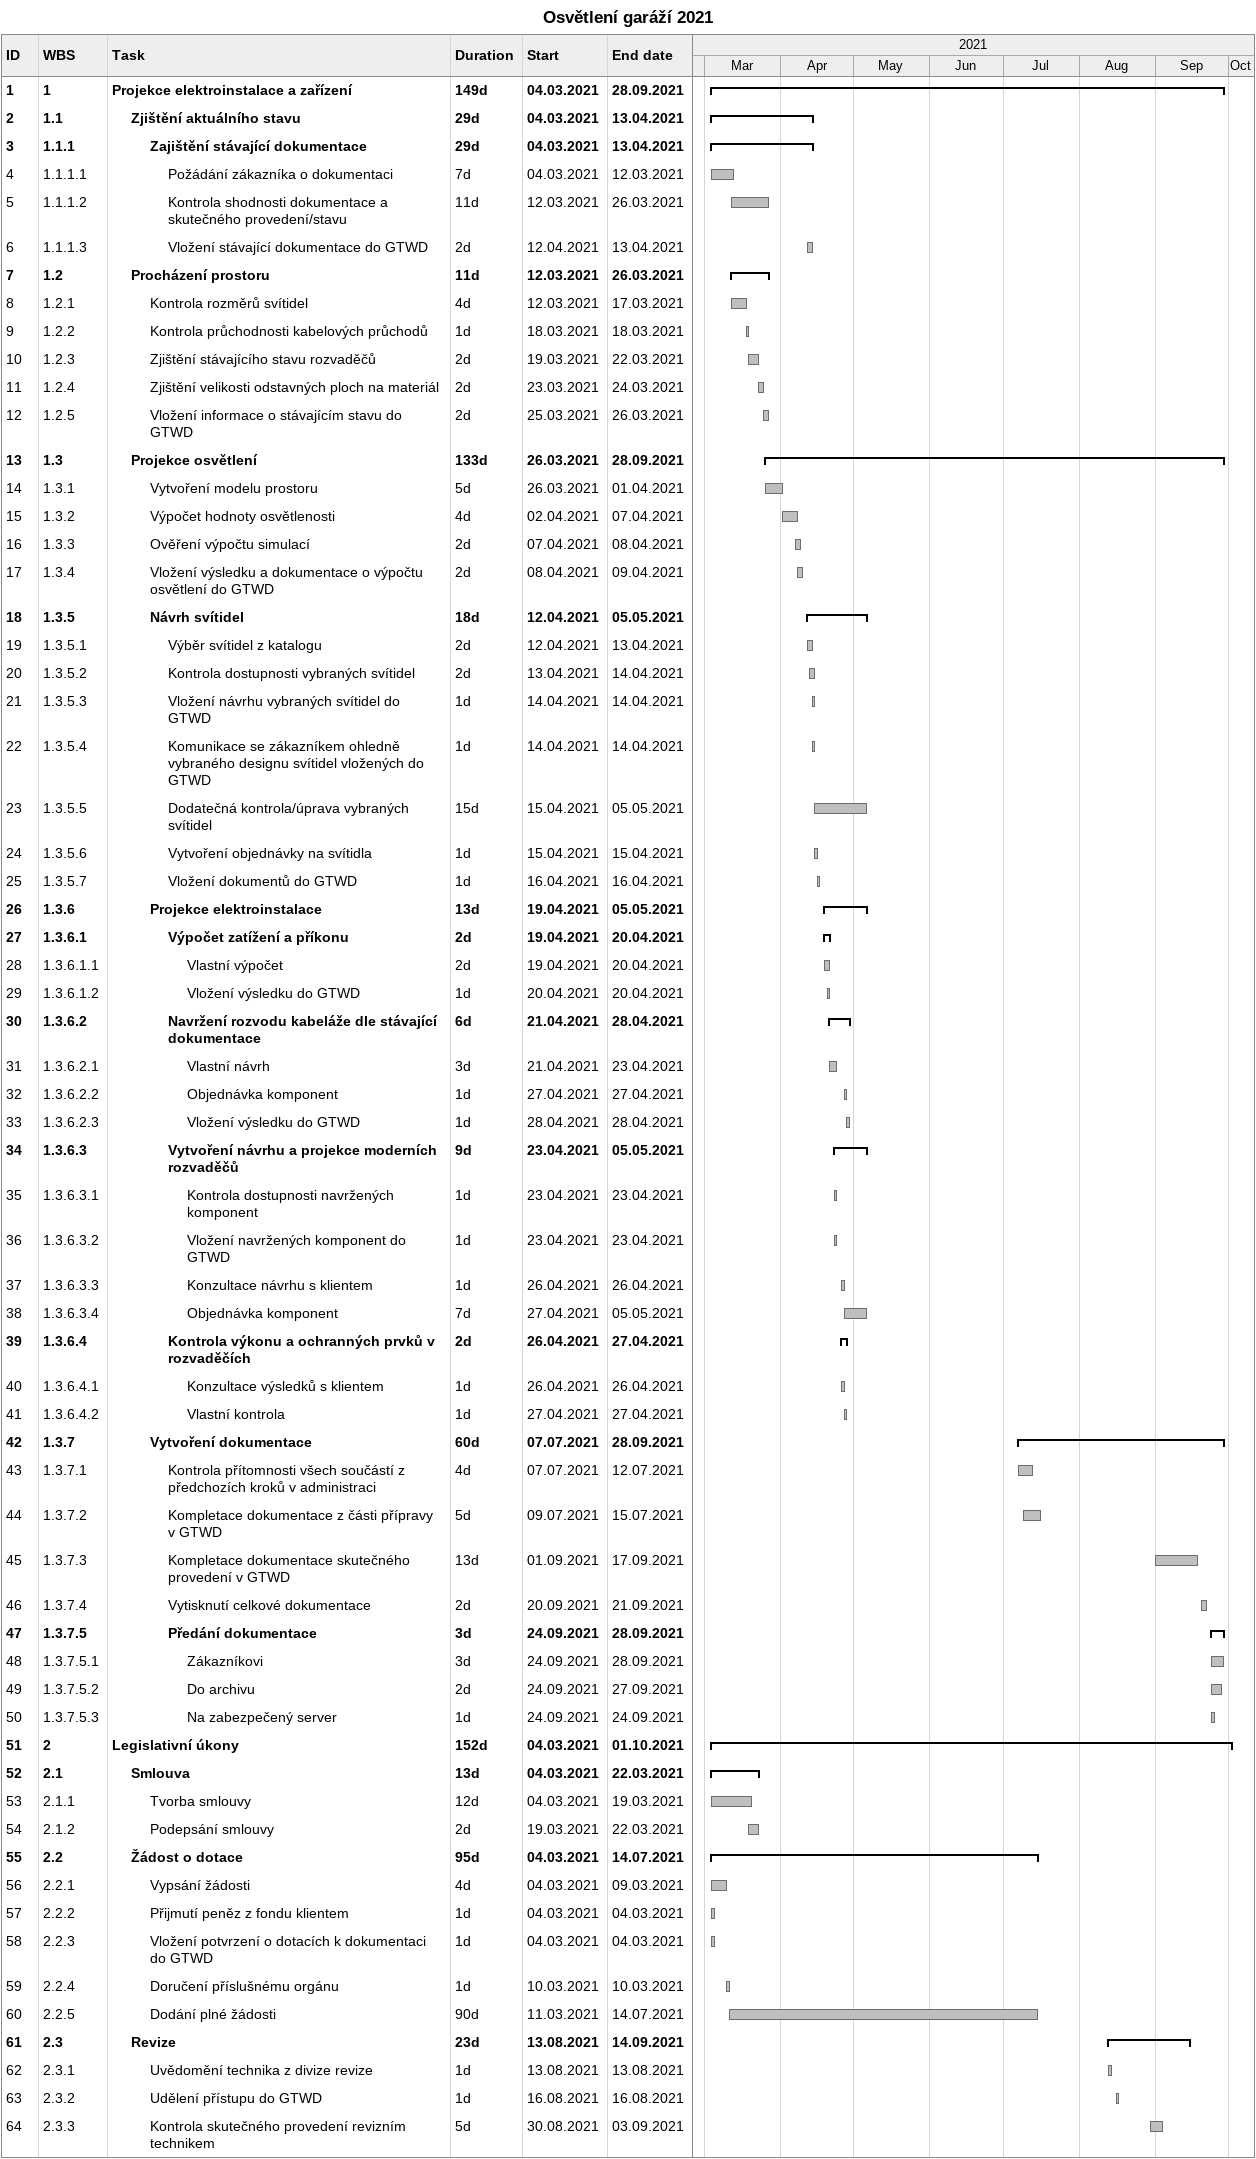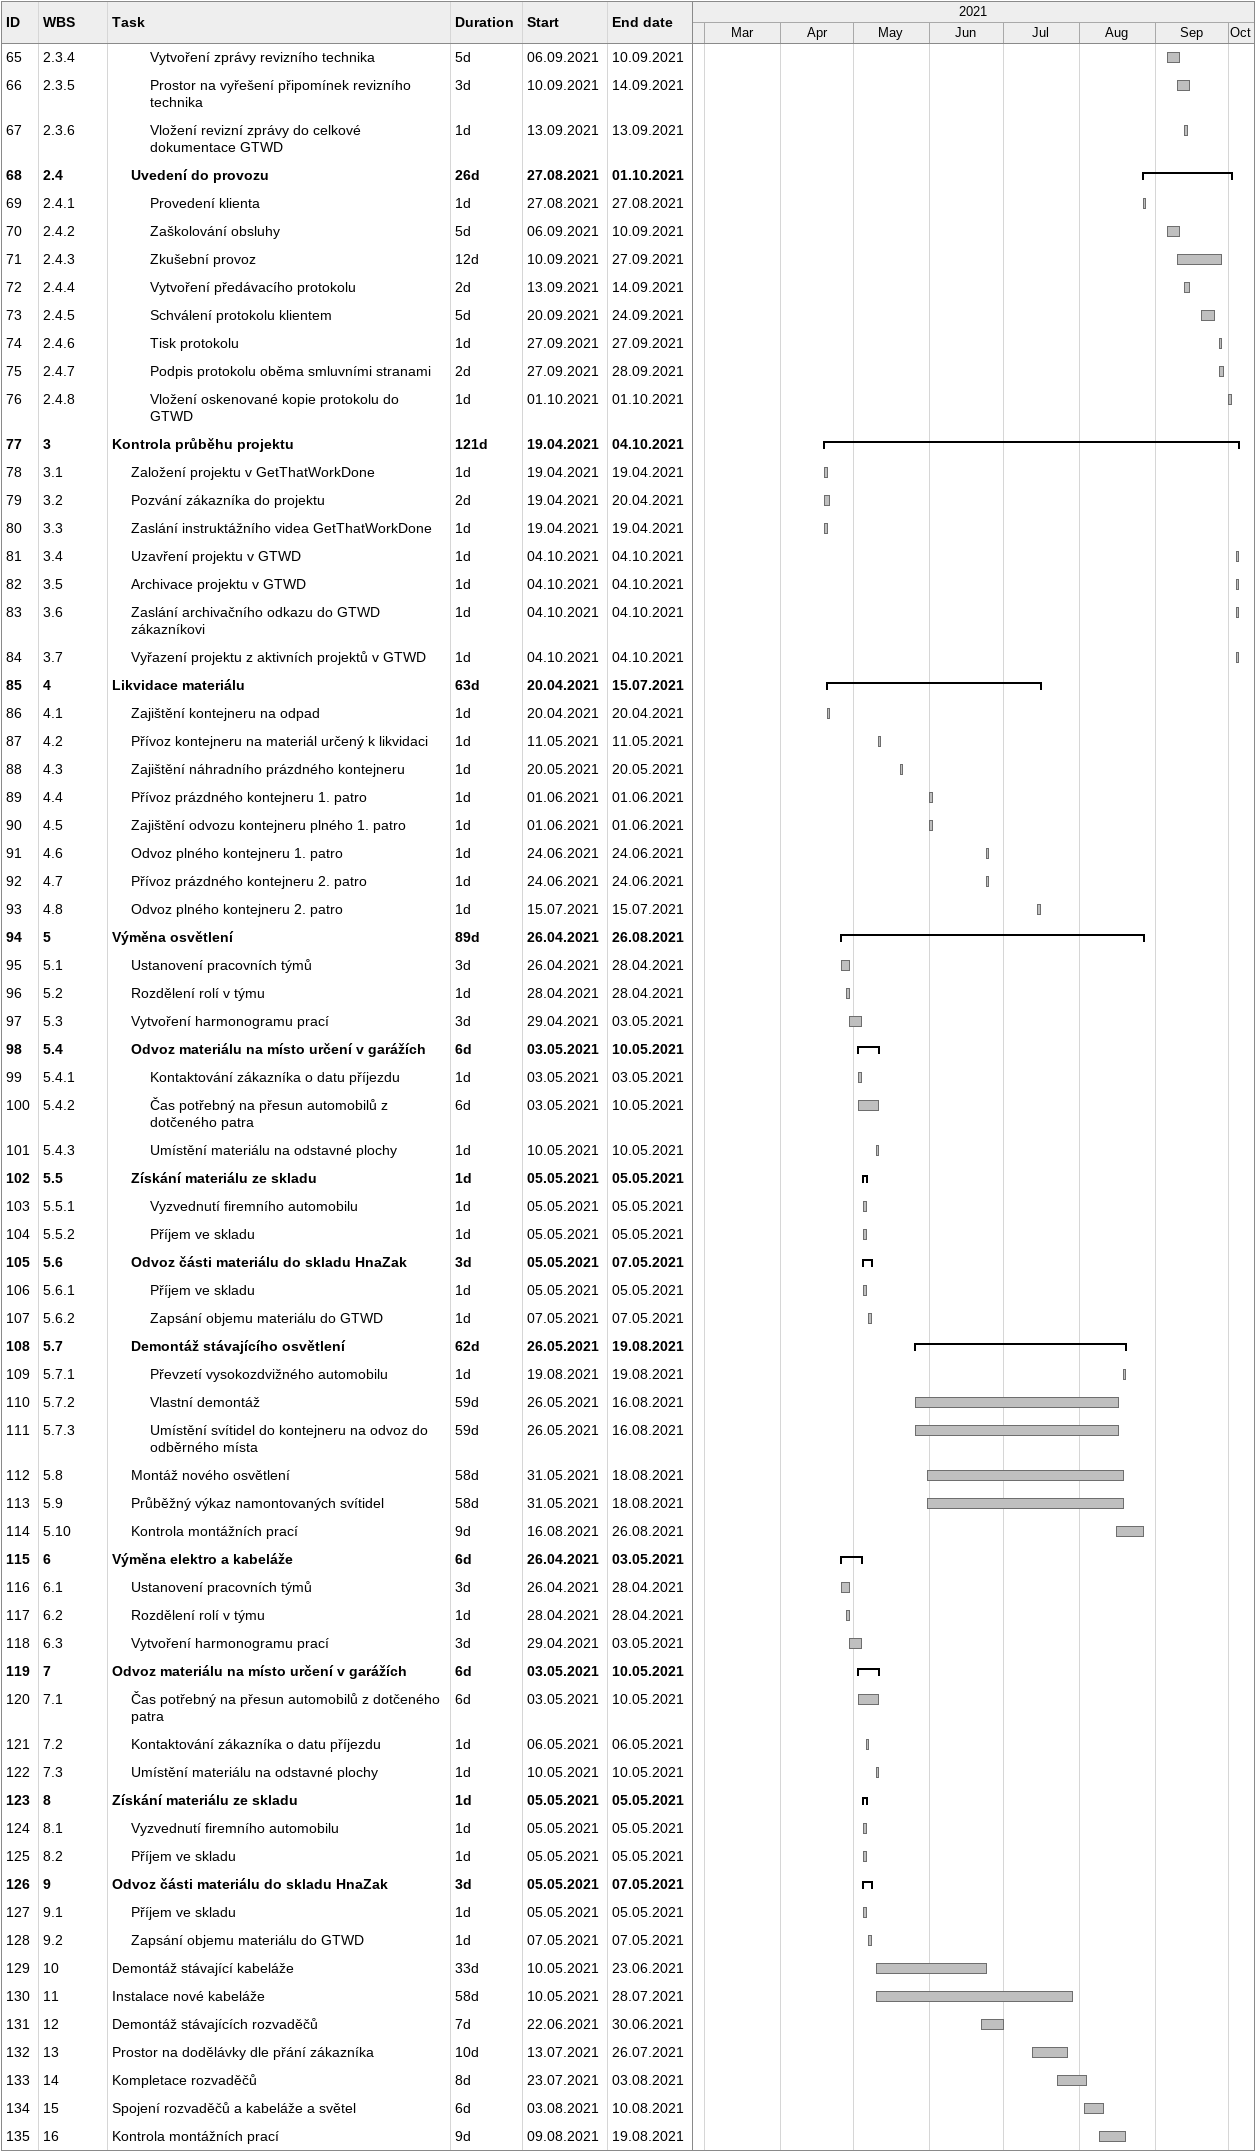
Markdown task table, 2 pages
Osvětlení garáží 2021

| ID | WBS | Task | Duration | Start | Finish |
|---|---|---|---|---|---|
| 1 | 1 | **Projekce elektroinstalace a zařízení** | 149d | 2021-03-04 | 2021-09-28 |
| 2 | 1.1 | **Zjištění aktuálního stavu** | 29d | 2021-03-04 | 2021-04-13 |
| 3 | 1.1.1 | **Zajištění stávající dokumentace** | 29d | 2021-03-04 | 2021-04-13 |
| 4 | 1.1.1.1 | Požádání zákazníka o dokumentaci | 7d | 2021-03-04 | 2021-03-12 |
| 5 | 1.1.1.2 | Kontrola shodnosti dokumentace a skutečného provedení/stavu | 11d | 2021-03-12 | 2021-03-26 |
| 6 | 1.1.1.3 | Vložení stávající dokumentace do GTWD | 2d | 2021-04-12 | 2021-04-13 |
| 7 | 1.2 | **Procházení prostoru** | 11d | 2021-03-12 | 2021-03-26 |
| 8 | 1.2.1 | Kontrola rozměrů svítidel | 4d | 2021-03-12 | 2021-03-17 |
| 9 | 1.2.2 | Kontrola průchodnosti kabelových průchodů | 1d | 2021-03-18 | 2021-03-18 |
| 10 | 1.2.3 | Zjištění stávajícího stavu rozvaděčů | 2d | 2021-03-19 | 2021-03-22 |
| 11 | 1.2.4 | Zjištění velikosti odstavných ploch na materiál | 2d | 2021-03-23 | 2021-03-24 |
| 12 | 1.2.5 | Vložení informace o stávajícím stavu do GTWD | 2d | 2021-03-25 | 2021-03-26 |
| 13 | 1.3 | **Projekce osvětlení** | 133d | 2021-03-26 | 2021-09-28 |
| 14 | 1.3.1 | Vytvoření modelu prostoru | 5d | 2021-03-26 | 2021-04-01 |
| 15 | 1.3.2 | Výpočet hodnoty osvětlenosti | 4d | 2021-04-02 | 2021-04-07 |
| 16 | 1.3.3 | Ověření výpočtu simulací | 2d | 2021-04-07 | 2021-04-08 |
| 17 | 1.3.4 | Vložení výsledku a dokumentace o výpočtu osvětlení do GTWD | 2d | 2021-04-08 | 2021-04-09 |
| 18 | 1.3.5 | **Návrh svítidel** | 18d | 2021-04-12 | 2021-05-05 |
| 19 | 1.3.5.1 | Výběr svítidel z katalogu | 2d | 2021-04-12 | 2021-04-13 |
| 20 | 1.3.5.2 | Kontrola dostupnosti vybraných svítidel | 2d | 2021-04-13 | 2021-04-14 |
| 21 | 1.3.5.3 | Vložení návrhu vybraných svítidel do GTWD | 1d | 2021-04-14 | 2021-04-14 |
| 22 | 1.3.5.4 | Komunikace se zákazníkem ohledně vybraného designu svítidel vložených do GTWD | 1d | 2021-04-14 | 2021-04-14 |
| 23 | 1.3.5.5 | Dodatečná kontrola/úprava vybraných svítidel | 15d | 2021-04-15 | 2021-05-05 |
| 24 | 1.3.5.6 | Vytvoření objednávky na svítidla | 1d | 2021-04-15 | 2021-04-15 |
| 25 | 1.3.5.7 | Vložení dokumentů do GTWD | 1d | 2021-04-16 | 2021-04-16 |
| 26 | 1.3.6 | **Projekce elektroinstalace** | 13d | 2021-04-19 | 2021-05-05 |
| 27 | 1.3.6.1 | **Výpočet zatížení a příkonu** | 2d | 2021-04-19 | 2021-04-20 |
| 28 | 1.3.6.1.1 | Vlastní výpočet | 2d | 2021-04-19 | 2021-04-20 |
| 29 | 1.3.6.1.2 | Vložení výsledku do GTWD | 1d | 2021-04-20 | 2021-04-20 |
| 30 | 1.3.6.2 | **Navržení rozvodu kabeláže dle stávající dokumentace** | 6d | 2021-04-21 | 2021-04-28 |
| 31 | 1.3.6.2.1 | Vlastní návrh | 3d | 2021-04-21 | 2021-04-23 |
| 32 | 1.3.6.2.2 | Objednávka komponent | 1d | 2021-04-27 | 2021-04-27 |
| 33 | 1.3.6.2.3 | Vložení výsledku do GTWD | 1d | 2021-04-28 | 2021-04-28 |
| 34 | 1.3.6.3 | **Vytvoření návrhu a projekce moderních rozvaděčů** | 9d | 2021-04-23 | 2021-05-05 |
| 35 | 1.3.6.3.1 | Kontrola dostupnosti navržených komponent | 1d | 2021-04-23 | 2021-04-23 |
| 36 | 1.3.6.3.2 | Vložení navržených komponent do GTWD | 1d | 2021-04-23 | 2021-04-23 |
| 37 | 1.3.6.3.3 | Konzultace návrhu s klientem | 1d | 2021-04-26 | 2021-04-26 |
| 38 | 1.3.6.3.4 | Objednávka komponent | 7d | 2021-04-27 | 2021-05-05 |
| 39 | 1.3.6.4 | **Kontrola výkonu a ochranných prvků v rozvaděčích** | 2d | 2021-04-26 | 2021-04-27 |
| 40 | 1.3.6.4.1 | Konzultace výsledků s klientem | 1d | 2021-04-26 | 2021-04-26 |
| 41 | 1.3.6.4.2 | Vlastní kontrola | 1d | 2021-04-27 | 2021-04-27 |
| 42 | 1.3.7 | **Vytvoření dokumentace** | 60d | 2021-07-07 | 2021-09-28 |
| 43 | 1.3.7.1 | Kontrola přítomnosti všech součástí z předchozích kroků v administraci | 4d | 2021-07-07 | 2021-07-12 |
| 44 | 1.3.7.2 | Kompletace dokumentace z části přípravy v GTWD | 5d | 2021-07-09 | 2021-07-15 |
| 45 | 1.3.7.3 | Kompletace dokumentace skutečného provedení v GTWD | 13d | 2021-09-01 | 2021-09-17 |
| 46 | 1.3.7.4 | Vytisknutí celkové dokumentace | 2d | 2021-09-20 | 2021-09-21 |
| 47 | 1.3.7.5 | **Předání dokumentace** | 3d | 2021-09-24 | 2021-09-28 |
| 48 | 1.3.7.5.1 | Zákazníkovi | 3d | 2021-09-24 | 2021-09-28 |
| 49 | 1.3.7.5.2 | Do archivu | 2d | 2021-09-24 | 2021-09-27 |
| 50 | 1.3.7.5.3 | Na zabezpečený server | 1d | 2021-09-24 | 2021-09-24 |
| 51 | 2 | **Legislativní úkony** | 152d | 2021-03-04 | 2021-10-01 |
| 52 | 2.1 | **Smlouva** | 13d | 2021-03-04 | 2021-03-22 |
| 53 | 2.1.1 | Tvorba smlouvy | 12d | 2021-03-04 | 2021-03-19 |
| 54 | 2.1.2 | Podepsání smlouvy | 2d | 2021-03-19 | 2021-03-22 |
| 55 | 2.2 | **Žádost o dotace** | 95d | 2021-03-04 | 2021-07-14 |
| 56 | 2.2.1 | Vypsání žádosti | 4d | 2021-03-04 | 2021-03-09 |
| 57 | 2.2.2 | Přijmutí peněz z fondu klientem | 1d | 2021-03-04 | 2021-03-04 |
| 58 | 2.2.3 | Vložení potvrzení o dotacích k dokumentaci do GTWD | 1d | 2021-03-04 | 2021-03-04 |
| 59 | 2.2.4 | Doručení příslušnému orgánu | 1d | 2021-03-10 | 2021-03-10 |
| 60 | 2.2.5 | Dodání plné žádosti | 90d | 2021-03-11 | 2021-07-14 |
| 61 | 2.3 | **Revize** | 23d | 2021-08-13 | 2021-09-14 |
| 62 | 2.3.1 | Uvědomění technika z divize revize | 1d | 2021-08-13 | 2021-08-13 |
| 63 | 2.3.2 | Udělení přístupu do GTWD | 1d | 2021-08-16 | 2021-08-16 |
| 64 | 2.3.3 | Kontrola skutečného provedení revizním technikem | 5d | 2021-08-30 | 2021-09-03 |
| 65 | 2.3.4 | Vytvoření zprávy revizního technika | 5d | 2021-09-06 | 2021-09-10 |
| 66 | 2.3.5 | Prostor na vyřešení připomínek revizního technika | 3d | 2021-09-10 | 2021-09-14 |
| 67 | 2.3.6 | Vložení revizní zprávy do celkové dokumentace GTWD | 1d | 2021-09-13 | 2021-09-13 |
| 68 | 2.4 | **Uvedení do provozu** | 26d | 2021-08-27 | 2021-10-01 |
| 69 | 2.4.1 | Provedení klienta | 1d | 2021-08-27 | 2021-08-27 |
| 70 | 2.4.2 | Zaškolování obsluhy | 5d | 2021-09-06 | 2021-09-10 |
| 71 | 2.4.3 | Zkušební provoz | 12d | 2021-09-10 | 2021-09-27 |
| 72 | 2.4.4 | Vytvoření předávacího protokolu | 2d | 2021-09-13 | 2021-09-14 |
| 73 | 2.4.5 | Schválení protokolu klientem | 5d | 2021-09-20 | 2021-09-24 |
| 74 | 2.4.6 | Tisk protokolu | 1d | 2021-09-27 | 2021-09-27 |
| 75 | 2.4.7 | Podpis protokolu oběma smluvními stranami | 2d | 2021-09-27 | 2021-09-28 |
| 76 | 2.4.8 | Vložení oskenované kopie protokolu do GTWD | 1d | 2021-10-01 | 2021-10-01 |
| 77 | 3 | **Kontrola průběhu projektu** | 121d | 2021-04-19 | 2021-10-04 |
| 78 | 3.1 | Založení projektu v GetThatWorkDone | 1d | 2021-04-19 | 2021-04-19 |
| 79 | 3.2 | Pozvání zákazníka do projektu | 2d | 2021-04-19 | 2021-04-20 |
| 80 | 3.3 | Zaslání instruktážního videa GetThatWorkDone | 1d | 2021-04-19 | 2021-04-19 |
| 81 | 3.4 | Uzavření projektu v GTWD | 1d | 2021-10-04 | 2021-10-04 |
| 82 | 3.5 | Archivace projektu v GTWD | 1d | 2021-10-04 | 2021-10-04 |
| 83 | 3.6 | Zaslání archivačního odkazu do GTWD zákazníkovi | 1d | 2021-10-04 | 2021-10-04 |
| 84 | 3.7 | Vyřazení projektu z aktivních projektů v GTWD | 1d | 2021-10-04 | 2021-10-04 |
| 85 | 4 | **Likvidace materiálu** | 63d | 2021-04-20 | 2021-07-15 |
| 86 | 4.1 | Zajištění kontejneru na odpad | 1d | 2021-04-20 | 2021-04-20 |
| 87 | 4.2 | Přívoz kontejneru na materiál určený k likvidaci | 1d | 2021-05-11 | 2021-05-11 |
| 88 | 4.3 | Zajištění náhradního prázdného kontejneru | 1d | 2021-05-20 | 2021-05-20 |
| 89 | 4.4 | Přívoz prázdného kontejneru 1. patro | 1d | 2021-06-01 | 2021-06-01 |
| 90 | 4.5 | Zajištění odvozu kontejneru plného 1. patro | 1d | 2021-06-01 | 2021-06-01 |
| 91 | 4.6 | Odvoz plného kontejneru 1. patro | 1d | 2021-06-24 | 2021-06-24 |
| 92 | 4.7 | Přívoz prázdného kontejneru 2. patro | 1d | 2021-06-24 | 2021-06-24 |
| 93 | 4.8 | Odvoz plného kontejneru 2. patro | 1d | 2021-07-15 | 2021-07-15 |
| 94 | 5 | **Výměna osvětlení** | 89d | 2021-04-26 | 2021-08-26 |
| 95 | 5.1 | Ustanovení pracovních týmů | 3d | 2021-04-26 | 2021-04-28 |
| 96 | 5.2 | Rozdělení rolí v týmu | 1d | 2021-04-28 | 2021-04-28 |
| 97 | 5.3 | Vytvoření harmonogramu prací | 3d | 2021-04-29 | 2021-05-03 |
| 98 | 5.4 | **Odvoz materiálu na místo určení v garážích** | 6d | 2021-05-03 | 2021-05-10 |
| 99 | 5.4.1 | Kontaktování zákazníka o datu příjezdu | 1d | 2021-05-03 | 2021-05-03 |
| 100 | 5.4.2 | Čas potřebný na přesun automobilů z dotčeného patra | 6d | 2021-05-03 | 2021-05-10 |
| 101 | 5.4.3 | Umístění materiálu na odstavné plochy | 1d | 2021-05-10 | 2021-05-10 |
| 102 | 5.5 | **Získání materiálu ze skladu** | 1d | 2021-05-05 | 2021-05-05 |
| 103 | 5.5.1 | Vyzvednutí firemního automobilu | 1d | 2021-05-05 | 2021-05-05 |
| 104 | 5.5.2 | Příjem ve skladu | 1d | 2021-05-05 | 2021-05-05 |
| 105 | 5.6 | **Odvoz části materiálu do skladu HnaZak** | 3d | 2021-05-05 | 2021-05-07 |
| 106 | 5.6.1 | Příjem ve skladu | 1d | 2021-05-05 | 2021-05-05 |
| 107 | 5.6.2 | Zapsání objemu materiálu do GTWD | 1d | 2021-05-07 | 2021-05-07 |
| 108 | 5.7 | **Demontáž stávajícího osvětlení** | 62d | 2021-05-26 | 2021-08-19 |
| 109 | 5.7.1 | Převzetí vysokozdvižného automobilu | 1d | 2021-08-19 | 2021-08-19 |
| 110 | 5.7.2 | Vlastní demontáž | 59d | 2021-05-26 | 2021-08-16 |
| 111 | 5.7.3 | Umístění svítidel do kontejneru na odvoz do odběrného místa | 59d | 2021-05-26 | 2021-08-16 |
| 112 | 5.8 | Montáž nového osvětlení | 58d | 2021-05-31 | 2021-08-18 |
| 113 | 5.9 | Průběžný výkaz namontovaných svítidel | 58d | 2021-05-31 | 2021-08-18 |
| 114 | 5.10 | Kontrola montážních prací | 9d | 2021-08-16 | 2021-08-26 |
| 115 | 6 | **Výměna elektro a kabeláže** | 6d | 2021-04-26 | 2021-05-03 |
| 116 | 6.1 | Ustanovení pracovních týmů | 3d | 2021-04-26 | 2021-04-28 |
| 117 | 6.2 | Rozdělení rolí v týmu | 1d | 2021-04-28 | 2021-04-28 |
| 118 | 6.3 | Vytvoření harmonogramu prací | 3d | 2021-04-29 | 2021-05-03 |
| 119 | 7 | **Odvoz materiálu na místo určení v garážích** | 6d | 2021-05-03 | 2021-05-10 |
| 120 | 7.1 | Čas potřebný na přesun automobilů z dotčeného patra | 6d | 2021-05-03 | 2021-05-10 |
| 121 | 7.2 | Kontaktování zákazníka o datu příjezdu | 1d | 2021-05-06 | 2021-05-06 |
| 122 | 7.3 | Umístění materiálu na odstavné plochy | 1d | 2021-05-10 | 2021-05-10 |
| 123 | 8 | **Získání materiálu ze skladu** | 1d | 2021-05-05 | 2021-05-05 |
| 124 | 8.1 | Vyzvednutí firemního automobilu | 1d | 2021-05-05 | 2021-05-05 |
| 125 | 8.2 | Příjem ve skladu | 1d | 2021-05-05 | 2021-05-05 |
| 126 | 9 | **Odvoz části materiálu do skladu HnaZak** | 3d | 2021-05-05 | 2021-05-07 |
| 127 | 9.1 | Příjem ve skladu | 1d | 2021-05-05 | 2021-05-05 |
| 128 | 9.2 | Zapsání objemu materiálu do GTWD | 1d | 2021-05-07 | 2021-05-07 |
| 129 | 10 | Demontáž stávající kabeláže | 33d | 2021-05-10 | 2021-06-23 |
| 130 | 11 | Instalace nové kabeláže | 58d | 2021-05-10 | 2021-07-28 |
| 131 | 12 | Demontáž stávajících rozvaděčů | 7d | 2021-06-22 | 2021-06-30 |
| 132 | 13 | Prostor na dodělávky dle přání zákazníka | 10d | 2021-07-13 | 2021-07-26 |
| 133 | 14 | Kompletace rozvaděčů | 8d | 2021-07-23 | 2021-08-03 |
| 134 | 15 | Spojení rozvaděčů a kabeláže a světel | 6d | 2021-08-03 | 2021-08-10 |
| 135 | 16 | Kontrola montážních prací | 9d | 2021-08-09 | 2021-08-19 |
